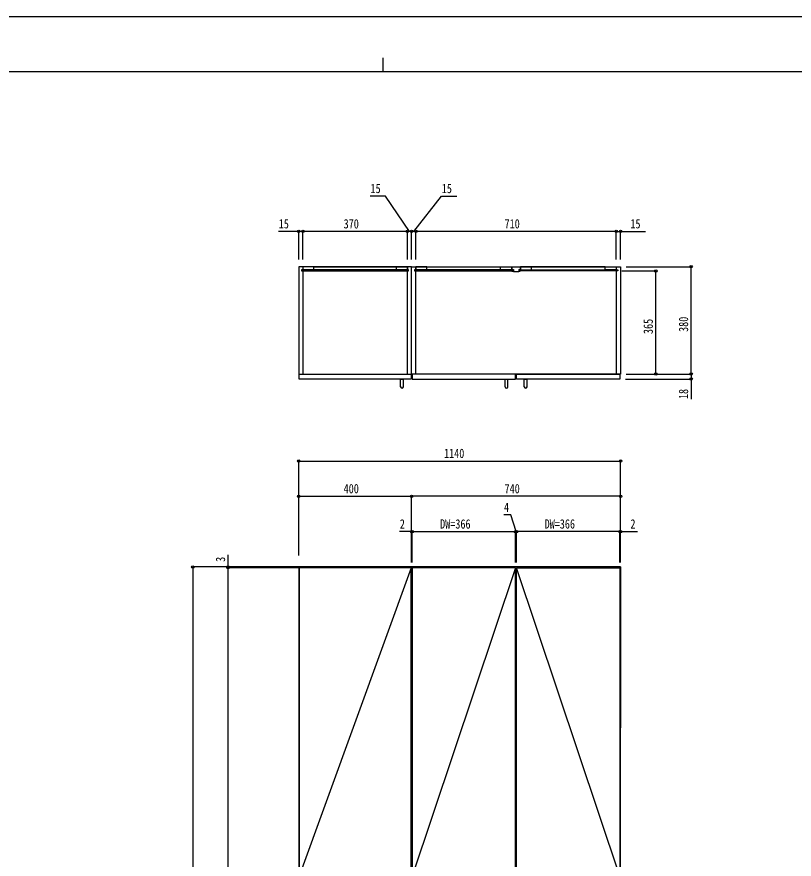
# Model space of a CAD drawing. Units: millimetres, scale not verified. Extents: x -4205 to 4205, y -2970 to 2970.
# Drawn here: x -1301 to 1452, y -13 to 2970 of the extents above; entities that cross this region are included whole.
import ezdxf
from ezdxf.enums import TextEntityAlignment as Align

# ---------------------------------------------------------------- set-up
doc = ezdxf.new("R2010")
doc.units = ezdxf.units.MM
doc.header["$LTSCALE"] = 20
for name, color, linetype in [('0-3_YKK_12', 2, 'Continuous'), ('0-4_YKK_13', 4, 'Continuous'), ('0-5_YKK_D', 6, 'Continuous'), ('0-6_YKK_ZWAK', 7, 'Continuous')]:
    doc.layers.add(name, color=color, linetype=linetype)
doc.styles.add('ＭＳ ゴシック', font='')
doc.styles.get('ＭＳ ゴシック').set_extended_font_data('MS Gothic')

msp = doc.modelspace()

# ---------------------------------------------------------------- linework, layer by layer
at = {"layer": '0-3_YKK_12'}
for p, q in [((-287.98, 2085), (-287.98, 2074.5)), ((-287.98, 2070.5), (-287.98, 1705)), ((-248.48, 2085), (42.52, 2085)), ((82.02, 2074.5), (82.02, 2085)), ((82.02, 1705), (82.02, 2070.5)), ((112.02, 2074.5), (112.02, 2085)), ((112.02, 1705), (112.02, 2070.5)), ((151.02, 2085), (412.02, 2085)), ((452.02, 2085), (482.02, 2085)), ((452.02, 2085), (452.02, 2075)), ((452.02, 2075), (457.52, 2075)), ((452.02, 2070), (457.52, 2070)), ((452.02, 2070), (452.02, 2069)), ((452.02, 2069), (457.52, 2068)), ((457.52, 2075), (457.52, 2070)), ((457.52, 2068), (476.52, 2068)), ((476.52, 2075), (482.02, 2075)), ((476.52, 2075), (476.52, 2070)), ((476.52, 2070), (482.02, 2070)), ((476.52, 2068), (482.02, 2069)), ((482.02, 2085), (482.02, 2075)), ((482.02, 2070), (482.02, 2069)), ((783.02, 2085), (522.02, 2085)), ((822.02, 2085), (822.02, 2074.5)), ((822.02, 2070.5), (822.02, 1705)), ((97.02, 1022), (97.02, 452)), ((837.02, 1022), (837.02, 452)), ((97.02, 452), (99.03, 452))]:
    msp.add_line(p, q, dxfattribs=at)
for points in [[(-302.98, 1705), (97.02, 1705), (97.02, 2085), (-302.98, 2085)], [(-292.48, 2070.5), (86.52, 2070.5), (86.52, 2074.5), (-292.48, 2074.5)], [(-287.98, 2074.5), (-248.98, 2074.5), (-248.98, 2085), (-287.98, 2085)], [(82.02, 2074.5), (43.02, 2074.5), (43.02, 2085), (82.02, 2085)], [(837.02, 1705), (97.02, 1705), (97.02, 2085), (837.02, 2085)], [(107.52, 2070.5), (456.02, 2070.5), (456.02, 2074.5), (107.52, 2074.5)], [(112.02, 2074.5), (151.02, 2074.5), (151.02, 2085), (112.02, 2085)], [(451.02, 2074.5), (412.02, 2074.5), (412.02, 2085), (451.02, 2085)], [(827.02, 2070.5), (478.02, 2070.5), (478.02, 2074.5), (827.02, 2074.5)], [(483.02, 2074.5), (522.02, 2074.5), (522.02, 2085), (483.02, 2085)], [(822.02, 2074.5), (783.02, 2074.5), (783.02, 2085), (822.02, 2085)], [(95.02, 1687), (-300.98, 1687), (-300.98, 1705), (95.02, 1705)], [(99.02, 1687), (465.02, 1687), (465.02, 1705), (99.02, 1705)], [(835.02, 1687), (469.02, 1687), (469.02, 1705), (835.02, 1705)], [(-302.98, -1168), (97.02, -1168), (97.02, 1022), (-302.98, 1022)], [(-300.98, -1165), (95.02, -1165), (95.02, 1019), (-300.98, 1019)], [(97.02, -1168), (837.02, -1168), (837.02, 1022), (97.02, 1022)], [(99.02, -1165), (465.02, -1165), (465.02, 1019), (99.02, 1019)], [(835.02, -1165), (469.02, -1165), (469.02, 1019), (835.02, 1019)]]:
    msp.add_lwpolyline(points, close=True, dxfattribs=at)
for points in [[(95.02, 1019), (-300.98, -73), (95.02, -1165)], [(465.02, 1019), (99.02, -73), (465.02, -1165)], [(469.02, -1165), (835.02, -73), (469.02, 1019)]]:
    msp.add_lwpolyline(points, dxfattribs=at)
at = {"layer": '0-4_YKK_13'}
for p, q in [((58.02, 1687), (68.02, 1687)), ((58.02, 1659.34), (58.02, 1687)), ((68.02, 1659.34), (68.02, 1687)), ((428.02, 1687), (438.02, 1687)), ((428.02, 1659.34), (428.02, 1687)), ((438.02, 1659.34), (438.02, 1687)), ((496.02, 1687), (506.02, 1687)), ((496.02, 1659.34), (496.02, 1687)), ((506.02, 1659.34), (506.02, 1687))]:
    msp.add_line(p, q, dxfattribs=at)
for centre in [(63.02, 1660.05), (433.02, 1660.05), (501.02, 1660.05)]:
    msp.add_arc(centre, 5.05, 188.0693, 351.9307, dxfattribs=at)
at = {"layer": '0-5_YKK_D'}
for p, q in [((-302.98, 2111.1), (-302.98, 2211)), ((-287.98, 2111.1), (-287.98, 2211)), ((-287.98, 2111.1), (-287.98, 2211)), ((82.02, 2210), (-287.98, 2210)), ((82.02, 2111.1), (82.02, 2211)), ((82.02, 2111.1), (82.02, 2211)), ((97.02, 2210), (82.02, 2210)), ((97.02, 2111.1), (97.02, 2211)), ((97.02, 2111.1), (97.02, 2211)), ((112.02, 2210), (97.02, 2210)), ((112.02, 2111.1), (112.02, 2211)), ((112.02, 2111.1), (112.02, 2211)), ((822.02, 2210), (112.02, 2210)), ((822.02, 2111.1), (822.02, 2211)), ((822.02, 2111.1), (822.02, 2211)), ((837.02, 2111.1), (837.02, 2211)), ((842.02, 2070), (963.02, 2070)), ((857.02, 2085), (1088.02, 2085)), ((962.02, 1705), (962.02, 2070)), ((1087.02, 1705), (1087.02, 2085)), ((857.02, 1705), (1088.02, 1705)), ((857.02, 1705), (1088.02, 1705)), ((857.02, 1705), (963.02, 1705)), ((855.02, 1687), (1088.02, 1687)), ((-302.98, 1062.23), (-302.98, 1398)), ((-302.98, 1397), (837.02, 1397)), ((837.02, 1043), (837.02, 1398)), ((-302.98, 1062.23), (-302.98, 1273)), ((-302.98, 1272), (97.02, 1272)), ((97.02, 1062.23), (97.02, 1273)), ((97.02, 1062.23), (97.02, 1273)), ((837.02, 1272), (97.02, 1272)), ((837.02, 1043), (837.02, 1273)), ((97.02, 1037), (97.02, 1148)), ((99.02, 1037), (99.02, 1148)), ((99.02, 1037), (99.02, 1148)), ((99.02, 1147), (465.02, 1147)), ((465.02, 1037), (465.02, 1148)), ((465.02, 1037), (465.02, 1148)), ((469.02, 1147), (465.02, 1147)), ((469.02, 1037), (469.02, 1148)), ((469.02, 1037), (469.02, 1148)), ((835.02, 1147), (469.02, 1147)), ((835.02, 1037), (835.02, 1148)), ((835.02, 1037), (835.02, 1148)), ((837.02, 1037), (837.02, 1148)), ((-320.67, 1022), (-678.98, 1022)), ((-677.98, 1022), (-677.98, -1168)), ((-303.98, 1022), (-553.98, 1022)), ((-320.67, 1019), (-553.98, 1019)), ((-301.98, 1019), (-553.98, 1019)), ((-552.98, -1165), (-552.98, 1019))]:
    msp.add_line(p, q, dxfattribs=at)
for points in [[(89.52, 2210), (4.99, 2335), (-49.41, 2335)], [(104.52, 2210), (203.01, 2335), (257.41, 2335)], [(-287.98, 2210), (-302.98, 2210), (-374.38, 2210)], [(822.02, 2210), (837.02, 2210), (925.42, 2210)], [(1087.02, 1705), (1087.02, 1687), (1087.02, 1615.6)], [(467.02, 1147), (448.86, 1206), (423.26, 1206)], [(99.02, 1147), (97.02, 1147), (54.42, 1147)], [(835.02, 1147), (837.02, 1147), (896.62, 1147)], [(-552.98, 1019), (-552.98, 1022), (-552.98, 1064.6)]]:
    msp.add_lwpolyline(points, dxfattribs=at)
for centre in [(-302.98, 2210), (-287.98, 2210), (-287.98, 2210), (82.02, 2210), (82.02, 2210), (97.02, 2210), (97.02, 2210), (112.02, 2210), (112.02, 2210), (822.02, 2210), (822.02, 2210), (837.02, 2210), (1087.02, 2085), (962.02, 2070), (962.02, 1705), (1087.02, 1705), (1087.02, 1705), (1087.02, 1687), (-302.98, 1397), (837.02, 1397), (-302.98, 1272), (97.02, 1272), (97.02, 1272), (837.02, 1272), (97.02, 1147), (99.02, 1147), (99.02, 1147), (465.02, 1147), (465.02, 1147), (469.02, 1147), (469.02, 1147), (835.02, 1147), (835.02, 1147), (837.02, 1147), (-677.98, 1022), (-552.98, 1022), (-552.98, 1019), (-552.98, 1019)]:
    msp.add_circle(centre, 4.25, dxfattribs=at)
at = {"layer": '0-6_YKK_ZWAK'}
for p, q in [((-4.98, 2825), (-4.98, 2775)), ((3895.02, 2775), (-3904.98, 2775))]:
    msp.add_line(p, q, dxfattribs=at)
msp.add_lwpolyline([(-4205, -2970), (4205, -2970), (4205, 2970), (-4205, 2970)], close=True, dxfattribs=at)

# ---------------------------------------------------------------- texts
at = {"layer": '0-5_YKK_D', "style": 'ＭＳ ゴシック', "width": 0.8}
for s, p in [('15', (-48.61, 2335.8)), ('15', (203.81, 2335.8)), ('15', (-373.58, 2210.8)), ('370', (-143.78, 2210.8)), ('710', (426.22, 2210.8)), ('15', (871.82, 2210.8)), ('1140', (211.82, 1397.8)), ('400', (-143.78, 1272.8)), ('740', (426.22, 1272.8)), ('4', (424.06, 1206.8)), ('2', (55.22, 1147.8)), ('DW=366', (198.02, 1147.8)), ('DW=366', (568.02, 1147.8)), ('2', (871.82, 1147.8))]:
    msp.add_text(s, height=32.99, dxfattribs=at).set_placement(p, align=Align.BOTTOM_LEFT)
for s, p in [('365', (961.22, 1846.7)), ('380', (1086.22, 1854.2)), ('18', (1086.22, 1616.4)), ('3', (-553.78, 1039.8))]:
    msp.add_text(s, height=32.99, rotation=90, dxfattribs=at).set_placement(p, align=Align.BOTTOM_LEFT)

doc.saveas('drawing.dxf')
